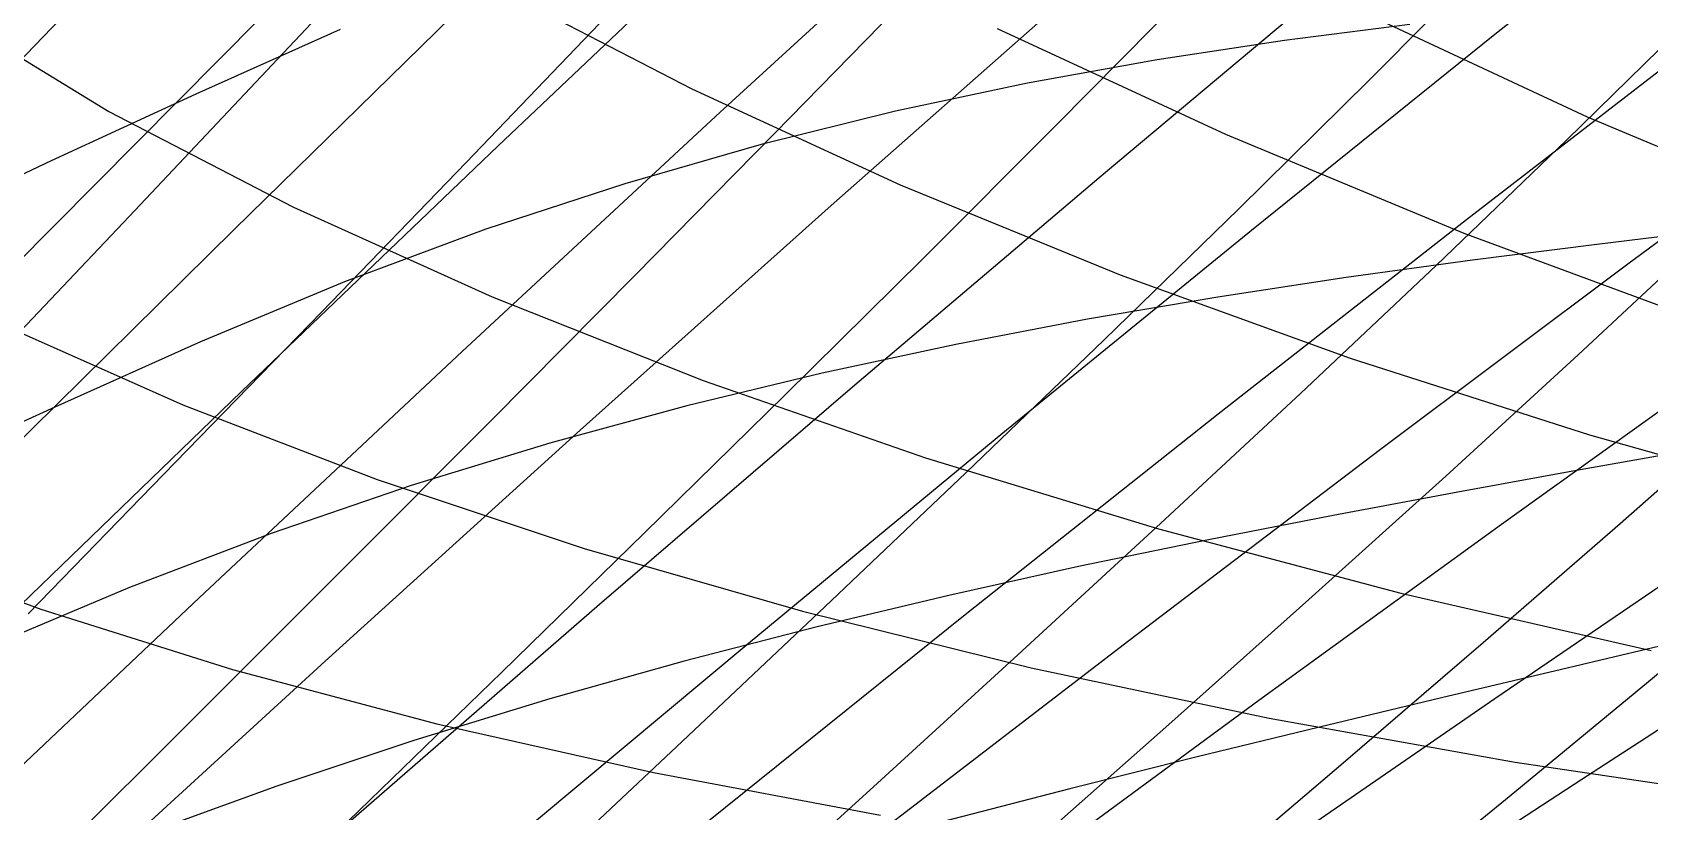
# Model space of a CAD drawing. Extents: x -607 to 1285, y -867 to 355.
# Drawn here: x 596.1 to 739.9, y -431.4 to -362 of the extents above; entities that cross this region are included whole.
import ezdxf

# ---------------------------------------------------------------- set-up
doc = ezdxf.new("R2010")
doc.units = 0
for name, color, linetype in [('0_6390', 7, 'CONTINUOUS'), ('0_6422', 7, 'CONTINUOUS'), ('0_6423', 7, 'CONTINUOUS'), ('0_6424', 7, 'CONTINUOUS'), ('0_6494', 7, 'CONTINUOUS'), ('0_6526', 7, 'CONTINUOUS'), ('0_6527', 7, 'CONTINUOUS'), ('0_6528', 7, 'CONTINUOUS'), ('0_6529', 7, 'CONTINUOUS'), ('0_6597', 7, 'CONTINUOUS'), ('0_6598', 7, 'CONTINUOUS'), ('0_6628', 7, 'CONTINUOUS'), ('0_6629', 7, 'CONTINUOUS'), ('0_6630', 7, 'CONTINUOUS'), ('0_6631', 7, 'CONTINUOUS'), ('0_6632', 7, 'CONTINUOUS'), ('0_6633', 7, 'CONTINUOUS'), ('0_6698', 7, 'CONTINUOUS'), ('0_6699', 7, 'CONTINUOUS'), ('0_6700', 7, 'CONTINUOUS'), ('0_6730', 7, 'CONTINUOUS'), ('0_6731', 7, 'CONTINUOUS'), ('0_6732', 7, 'CONTINUOUS'), ('0_6733', 7, 'CONTINUOUS'), ('0_6734', 7, 'CONTINUOUS'), ('0_6735', 7, 'CONTINUOUS'), ('0_6736', 7, 'CONTINUOUS'), ('0_6801', 7, 'CONTINUOUS'), ('0_6802', 7, 'CONTINUOUS'), ('0_6803', 7, 'CONTINUOUS'), ('0_6804', 7, 'CONTINUOUS'), ('0_6832', 7, 'CONTINUOUS'), ('0_6833', 7, 'CONTINUOUS'), ('0_6834', 7, 'CONTINUOUS'), ('0_6835', 7, 'CONTINUOUS'), ('0_6836', 7, 'CONTINUOUS'), ('0_6837', 7, 'CONTINUOUS'), ('0_6838', 7, 'CONTINUOUS'), ('0_6904', 7, 'CONTINUOUS'), ('0_6905', 7, 'CONTINUOUS'), ('0_6906', 7, 'CONTINUOUS'), ('0_6907', 7, 'CONTINUOUS'), ('0_6936', 7, 'CONTINUOUS'), ('0_6937', 7, 'CONTINUOUS'), ('0_6938', 7, 'CONTINUOUS'), ('0_6939', 7, 'CONTINUOUS'), ('0_6940', 7, 'CONTINUOUS'), ('0_6941', 7, 'CONTINUOUS'), ('0_6942', 7, 'CONTINUOUS'), ('0_7009', 7, 'CONTINUOUS'), ('0_7010', 7, 'CONTINUOUS'), ('0_7011', 7, 'CONTINUOUS'), ('0_7012', 7, 'CONTINUOUS'), ('0_7040', 7, 'CONTINUOUS'), ('0_7041', 7, 'CONTINUOUS'), ('0_7042', 7, 'CONTINUOUS'), ('0_7043', 7, 'CONTINUOUS'), ('0_7044', 7, 'CONTINUOUS'), ('0_7112', 7, 'CONTINUOUS'), ('0_7113', 7, 'CONTINUOUS'), ('0_7114', 7, 'CONTINUOUS'), ('0_7115', 7, 'CONTINUOUS'), ('0_7116', 7, 'CONTINUOUS'), ('0_7144', 7, 'CONTINUOUS'), ('0_7145', 7, 'CONTINUOUS'), ('0_7146', 7, 'CONTINUOUS'), ('0_7147', 7, 'CONTINUOUS'), ('0_7215', 7, 'CONTINUOUS'), ('0_7216', 7, 'CONTINUOUS'), ('0_7217', 7, 'CONTINUOUS'), ('0_7218', 7, 'CONTINUOUS'), ('0_7247', 7, 'CONTINUOUS'), ('0_7248', 7, 'CONTINUOUS'), ('0_7249', 7, 'CONTINUOUS'), ('0_7317', 7, 'CONTINUOUS'), ('0_7318', 7, 'CONTINUOUS'), ('0_7319', 7, 'CONTINUOUS'), ('0_7320', 7, 'CONTINUOUS'), ('0_7421', 7, 'CONTINUOUS'), ('0_7422', 7, 'CONTINUOUS'), ('0_7423', 7, 'CONTINUOUS'), ('0_7526', 7, 'CONTINUOUS'), ('0_7527', 7, 'CONTINUOUS'), ('0_7630', 7, 'CONTINUOUS'), ('0_7631', 7, 'CONTINUOUS'), ('0_8511', 7, 'CONTINUOUS'), ('0_8512', 7, 'CONTINUOUS'), ('0_8513', 7, 'CONTINUOUS'), ('0_8514', 7, 'CONTINUOUS'), ('0_8515', 7, 'CONTINUOUS'), ('0_8516', 7, 'CONTINUOUS'), ('0_8615', 7, 'CONTINUOUS'), ('0_8616', 7, 'CONTINUOUS'), ('0_8617', 7, 'CONTINUOUS'), ('0_8618', 7, 'CONTINUOUS'), ('0_8619', 7, 'CONTINUOUS'), ('0_8620', 7, 'CONTINUOUS'), ('0_8621', 7, 'CONTINUOUS'), ('0_8622', 7, 'CONTINUOUS'), ('0_8623', 7, 'CONTINUOUS'), ('0_8624', 7, 'CONTINUOUS'), ('0_8625', 7, 'CONTINUOUS'), ('0_8626', 7, 'CONTINUOUS'), ('0_8720', 7, 'CONTINUOUS'), ('0_8721', 7, 'CONTINUOUS'), ('0_8722', 7, 'CONTINUOUS'), ('0_8723', 7, 'CONTINUOUS'), ('0_8724', 7, 'CONTINUOUS'), ('0_8725', 7, 'CONTINUOUS'), ('0_8726', 7, 'CONTINUOUS'), ('0_8727', 7, 'CONTINUOUS'), ('0_8728', 7, 'CONTINUOUS'), ('0_8729', 7, 'CONTINUOUS'), ('0_8730', 7, 'CONTINUOUS'), ('0_8731', 7, 'CONTINUOUS'), ('0_8732', 7, 'CONTINUOUS'), ('0_8828', 7, 'CONTINUOUS'), ('0_8829', 7, 'CONTINUOUS'), ('0_8830', 7, 'CONTINUOUS'), ('0_8831', 7, 'CONTINUOUS'), ('0_8832', 7, 'CONTINUOUS'), ('0_8833', 7, 'CONTINUOUS'), ('0_8834', 7, 'CONTINUOUS'), ('0_8835', 7, 'CONTINUOUS'), ('0_8836', 7, 'CONTINUOUS'), ('0_8837', 7, 'CONTINUOUS'), ('0_8838', 7, 'CONTINUOUS'), ('0_8940', 7, 'CONTINUOUS'), ('0_8941', 7, 'CONTINUOUS'), ('0_8942', 7, 'CONTINUOUS'), ('0_9270', 7, 'CONTINUOUS'), ('0_9271', 7, 'CONTINUOUS'), ('0_9272', 7, 'CONTINUOUS'), ('0_9273', 7, 'CONTINUOUS'), ('0_9274', 7, 'CONTINUOUS'), ('0_9374', 7, 'CONTINUOUS'), ('0_9375', 7, 'CONTINUOUS'), ('0_9376', 7, 'CONTINUOUS'), ('0_9377', 7, 'CONTINUOUS'), ('0_9378', 7, 'CONTINUOUS'), ('0_9379', 7, 'CONTINUOUS'), ('0_9380', 7, 'CONTINUOUS'), ('0_9381', 7, 'CONTINUOUS'), ('0_9475', 7, 'CONTINUOUS'), ('0_9476', 7, 'CONTINUOUS'), ('0_9477', 7, 'CONTINUOUS'), ('0_9478', 7, 'CONTINUOUS'), ('0_9479', 7, 'CONTINUOUS'), ('0_9480', 7, 'CONTINUOUS'), ('0_9481', 7, 'CONTINUOUS'), ('0_9482', 7, 'CONTINUOUS'), ('0_9483', 7, 'CONTINUOUS'), ('0_9582', 7, 'CONTINUOUS'), ('0_9583', 7, 'CONTINUOUS'), ('0_9584', 7, 'CONTINUOUS'), ('0_9585', 7, 'CONTINUOUS'), ('0_9586', 7, 'CONTINUOUS'), ('0_9587', 7, 'CONTINUOUS'), ('0_9687', 7, 'CONTINUOUS'), ('0_9688', 7, 'CONTINUOUS'), ('0_9689', 7, 'CONTINUOUS'), ('0_9792', 7, 'CONTINUOUS'), ('0_9793', 7, 'CONTINUOUS')]:
    doc.layers.add(name, color=color, linetype=linetype)

msp = doc.modelspace()

# ---------------------------------------------------------------- linework, layer by layer
at = {"layer": '0_6390'}
msp.add_polyline3d([(583.4026, -376.5689, -2772.9485), (605.3481, -353.7642, -2746.3286)], dxfattribs=at)
at = {"layer": '0_6422'}
msp.add_polyline3d([(629.8612, -351.6871, -2399.0945), (617.3937, -364.9329, -2410.28)], dxfattribs=at)
at = {"layer": '0_6423'}
msp.add_polyline3d([(617.3937, -364.9329, -2410.28), (604.6531, -378.4148, -2422.4436)], dxfattribs=at)
at = {"layer": '0_6424'}
msp.add_polyline3d([(604.6531, -378.4148, -2422.4436), (591.7432, -392.0344, -2435.3286)], dxfattribs=at)
at = {"layer": '0_6494'}
msp.add_polyline3d([(594.3585, -382.9211, -2764.5017), (616.2996, -360.7809, -2737.412)], dxfattribs=at)
at = {"layer": '0_6526'}
msp.add_polyline3d([(647.173, -360.5582, -2405.8518), (634.6239, -373.6122, -2417.6357)], dxfattribs=at)
at = {"layer": '0_6527'}
msp.add_polyline3d([(634.6239, -373.6122, -2417.6357), (621.7855, -386.8954, -2430.3728)], dxfattribs=at)
at = {"layer": '0_6528'}
msp.add_polyline3d([(621.7855, -386.8954, -2430.3728), (608.7653, -400.3118, -2443.8105)], dxfattribs=at)
at = {"layer": '0_6529'}
msp.add_polyline3d([(608.7653, -400.3118, -2443.8105), (595.6713, -413.765, -2457.6963)], dxfattribs=at)
at = {"layer": '0_6597'}
msp.add_polyline3d([(591.4288, -401.8347, -2782.2363), (613.9929, -379.5765, -2755.3057)], dxfattribs=at)
at = {"layer": '0_6598'}
msp.add_polyline3d([(613.9929, -379.5765, -2755.3057), (636.1453, -357.8932, -2727.6382)], dxfattribs=at)
at = {"layer": '0_6628'}
msp.add_polyline3d([(674.187, -358.6284, -2404.0017), (662.0965, -371.0189, -2415.057)], dxfattribs=at)
at = {"layer": '0_6629'}
msp.add_polyline3d([(662.0965, -371.0189, -2415.057), (649.6256, -383.6873, -2427.2761)], dxfattribs=at)
at = {"layer": '0_6630'}
msp.add_polyline3d([(649.6256, -383.6873, -2427.2761), (636.8787, -396.547, -2440.413)], dxfattribs=at)
at = {"layer": '0_6631'}
msp.add_polyline3d([(636.8787, -396.547, -2440.413), (623.9603, -409.5117, -2454.2217)], dxfattribs=at)
at = {"layer": '0_6632'}
msp.add_polyline3d([(623.9603, -409.5117, -2454.2217), (610.9748, -422.495, -2468.455)], dxfattribs=at)
at = {"layer": '0_6633'}
msp.add_polyline3d([(610.9748, -422.495, -2468.455), (598.0269, -435.4106, -2482.8672)], dxfattribs=at)
at = {"layer": '0_6698'}
msp.add_polyline3d([(591.4307, -416.4074, -2798.5913), (614.6544, -393.9827, -2771.6858)], dxfattribs=at)
at = {"layer": '0_6699'}
msp.add_polyline3d([(614.6544, -393.9827, -2771.6858), (637.4796, -372.1351, -2744.1104)], dxfattribs=at)
at = {"layer": '0_6700'}
msp.add_polyline3d([(637.4796, -372.1351, -2744.1104), (659.811, -350.9623, -2715.9434)], dxfattribs=at)
at = {"layer": '0_6730'}
msp.add_polyline3d([(698.6548, -358.616, -2405.3928), (687.1735, -370.2575, -2415.429)], dxfattribs=at)
at = {"layer": '0_6731'}
msp.add_polyline3d([(687.1735, -370.2575, -2415.429), (675.2504, -382.1848, -2426.8064)], dxfattribs=at)
at = {"layer": '0_6732'}
msp.add_polyline3d([(675.2504, -382.1848, -2426.8064), (662.9827, -394.3247, -2439.2883)], dxfattribs=at)
at = {"layer": '0_6733'}
msp.add_polyline3d([(662.9827, -394.3247, -2439.2883), (650.4678, -406.6045, -2452.6384)], dxfattribs=at)
at = {"layer": '0_6734'}
msp.add_polyline3d([(650.4678, -406.6045, -2452.6384), (637.8032, -418.9508, -2466.6208)], dxfattribs=at)
at = {"layer": '0_6735'}
msp.add_polyline3d([(637.8032, -418.9508, -2466.6208), (625.0862, -431.2907, -2480.999)], dxfattribs=at)
at = {"layer": '0_6736'}
msp.add_polyline3d([(625.0862, -431.2907, -2480.999), (612.4141, -443.5512, -2495.5366)], dxfattribs=at)
at = {"layer": '0_6801'}
msp.add_polyline3d([(587.1655, -434.7711, -2815.3525), (610.8812, -412.3528, -2788.4844)], dxfattribs=at)
at = {"layer": '0_6802'}
msp.add_polyline3d([(610.8812, -412.3528, -2788.4844), (634.2726, -390.4495, -2760.957)], dxfattribs=at)
at = {"layer": '0_6803'}
msp.add_polyline3d([(634.2726, -390.4495, -2760.957), (657.243, -369.1584, -2732.8525)], dxfattribs=at)
at = {"layer": '0_6804'}
msp.add_polyline3d([(657.243, -369.1584, -2732.8525), (679.6954, -348.5765, -2704.2537)], dxfattribs=at)
at = {"layer": '0_6832'}
msp.add_polyline3d([(725.9314, -355.2498, -2403.8516), (714.9144, -366.3428, -2412.9922)], dxfattribs=at)
at = {"layer": '0_6833'}
msp.add_polyline3d([(714.9144, -366.3428, -2412.9922), (703.3708, -377.7456, -2423.654)], dxfattribs=at)
at = {"layer": '0_6834'}
msp.add_polyline3d([(703.3708, -377.7456, -2423.654), (691.3966, -389.3922, -2435.6074)], dxfattribs=at)
at = {"layer": '0_6835'}
msp.add_polyline3d([(691.3966, -389.3922, -2435.6074), (679.0875, -401.217, -2448.6223)], dxfattribs=at)
at = {"layer": '0_6836'}
msp.add_polyline3d([(679.0875, -401.217, -2448.6223), (666.5391, -413.1539, -2462.4688)], dxfattribs=at)
at = {"layer": '0_6837'}
msp.add_polyline3d([(666.5391, -413.1539, -2462.4688), (653.8474, -425.1373, -2476.917)], dxfattribs=at)
at = {"layer": '0_6838'}
msp.add_polyline3d([(653.8474, -425.1373, -2476.917), (641.108, -437.1012, -2491.7368)], dxfattribs=at)
at = {"layer": '0_6904'}
msp.add_polyline3d([(599.1942, -438.9343, -2805.82), (622.1049, -417.9657, -2779.3286)], dxfattribs=at)
at = {"layer": '0_6905'}
msp.add_polyline3d([(622.1049, -417.9657, -2779.3286), (644.7673, -397.4438, -2752.1973)], dxfattribs=at)
at = {"layer": '0_6906'}
msp.add_polyline3d([(644.7673, -397.4438, -2752.1973), (667.0953, -377.4539, -2724.498)], dxfattribs=at)
at = {"layer": '0_6907'}
msp.add_polyline3d([(667.0953, -377.4539, -2724.498), (689.0027, -358.0814, -2696.3037)], dxfattribs=at)
at = {"layer": '0_6936'}
msp.add_polyline3d([(743.5441, -360.8435, -2410.7341), (732.5053, -371.6513, -2420.5217)], dxfattribs=at)
at = {"layer": '0_6937'}
msp.add_polyline3d([(732.5053, -371.6513, -2420.5217), (720.9015, -382.7796, -2431.793)], dxfattribs=at)
at = {"layer": '0_6938'}
msp.add_polyline3d([(720.9015, -382.7796, -2431.793), (708.8337, -394.1617, -2444.3223)], dxfattribs=at)
at = {"layer": '0_6939'}
msp.add_polyline3d([(708.8337, -394.1617, -2444.3223), (696.4032, -405.7308, -2457.883)], dxfattribs=at)
at = {"layer": '0_6940'}
msp.add_polyline3d([(696.4032, -405.7308, -2457.883), (683.7112, -417.4202, -2472.2495)], dxfattribs=at)
at = {"layer": '0_6941'}
msp.add_polyline3d([(683.7112, -417.4202, -2472.2495), (670.8588, -429.1631, -2487.1956)], dxfattribs=at)
at = {"layer": '0_6942'}
msp.add_polyline3d([(670.8588, -429.1631, -2487.1956), (657.947, -440.8928, -2502.4954)], dxfattribs=at)
at = {"layer": '0_7009'}
msp.add_polyline3d([(623.4864, -432.9277, -2780.4219), (646.5106, -412.9189, -2752.0183)], dxfattribs=at)
at = {"layer": '0_7010'}
msp.add_polyline3d([(646.5106, -412.9189, -2752.0183), (669.2107, -393.4096, -2723.2114)], dxfattribs=at)
at = {"layer": '0_7011'}
msp.add_polyline3d([(669.2107, -393.4096, -2723.2114), (691.4956, -374.4841, -2694.0933)], dxfattribs=at)
at = {"layer": '0_7012'}
msp.add_polyline3d([(691.4956, -374.4841, -2694.0933), (713.2743, -356.2271, -2664.7568)], dxfattribs=at)
at = {"layer": '0_7040'}
msp.add_polyline3d([(744.8562, -380.2165, -2436.0227), (733.5567, -390.7348, -2447.3845)], dxfattribs=at)
at = {"layer": '0_7041'}
msp.add_polyline3d([(733.5567, -390.7348, -2447.3845), (721.7696, -401.5161, -2459.9412)], dxfattribs=at)
at = {"layer": '0_7042'}
msp.add_polyline3d([(721.7696, -401.5161, -2459.9412), (709.5989, -412.4937, -2473.4763)], dxfattribs=at)
at = {"layer": '0_7043'}
msp.add_polyline3d([(709.5989, -412.4937, -2473.4763), (697.149, -423.6006, -2487.7737)], dxfattribs=at)
at = {"layer": '0_7044'}
msp.add_polyline3d([(697.149, -423.6006, -2487.7737), (684.524, -434.7704, -2502.617)], dxfattribs=at)
at = {"layer": '0_7112'}
msp.add_polyline3d([(637.1264, -435.2632, -2773.5874), (659.8946, -416.2446, -2745.0664)], dxfattribs=at)
at = {"layer": '0_7113'}
msp.add_polyline3d([(659.8946, -416.2446, -2745.0664), (682.3765, -397.6814, -2716.1982)], dxfattribs=at)
at = {"layer": '0_7114'}
msp.add_polyline3d([(682.3765, -397.6814, -2716.1982), (704.4874, -379.6488, -2687.073)], dxfattribs=at)
at = {"layer": '0_7115'}
msp.add_polyline3d([(704.4874, -379.6488, -2687.073), (726.1432, -362.2221, -2657.7805)], dxfattribs=at)
at = {"layer": '0_7116'}
msp.add_polyline3d([(726.1432, -362.2221, -2657.7805), (746.3378, -346.2526, -2629.5444)], dxfattribs=at)
at = {"layer": '0_7144'}
msp.add_polyline3d([(749.0599, -395.3816, -2458.1663), (737.2802, -405.7703, -2471.1284)], dxfattribs=at)
at = {"layer": '0_7145'}
msp.add_polyline3d([(737.2802, -405.7703, -2471.1284), (725.1094, -416.3484, -2485.0286)], dxfattribs=at)
at = {"layer": '0_7146'}
msp.add_polyline3d([(725.1094, -416.3484, -2485.0286), (712.6534, -427.0514, -2499.657)], dxfattribs=at)
at = {"layer": '0_7147'}
msp.add_polyline3d([(712.6534, -427.0514, -2499.657), (700.0175, -437.8151, -2514.8032)], dxfattribs=at)
at = {"layer": '0_7215'}
msp.add_polyline3d([(656.206, -432.1698, -2763.2207), (679.0297, -413.8339, -2734.41)], dxfattribs=at)
at = {"layer": '0_7216'}
msp.add_polyline3d([(679.0297, -413.8339, -2734.41), (701.5309, -395.9791, -2705.3564)], dxfattribs=at)
at = {"layer": '0_7217'}
msp.add_polyline3d([(701.5309, -395.9791, -2705.3564), (723.6206, -378.683, -2676.1553)], dxfattribs=at)
at = {"layer": '0_7218'}
msp.add_polyline3d([(723.6206, -378.683, -2676.1553), (745.2093, -362.0235, -2646.9016)], dxfattribs=at)
at = {"layer": '0_7247'}
msp.add_polyline3d([(751.9457, -409.7006, -2483.0825), (739.8102, -419.8254, -2497.3022)], dxfattribs=at)
at = {"layer": '0_7248'}
msp.add_polyline3d([(739.8102, -419.8254, -2497.3022), (727.4003, -430.0562, -2512.2039)], dxfattribs=at)
at = {"layer": '0_7249'}
msp.add_polyline3d([(727.4003, -430.0562, -2512.2039), (714.8188, -440.3342, -2527.587)], dxfattribs=at)
at = {"layer": '0_7317'}
msp.add_polyline3d([(670.8514, -433.6175, -2755.9548), (693.5646, -416.1425, -2726.9905)], dxfattribs=at)
at = {"layer": '0_7318'}
msp.add_polyline3d([(693.5646, -416.1425, -2726.9905), (715.9615, -399.1261, -2697.8608)], dxfattribs=at)
at = {"layer": '0_7319'}
msp.add_polyline3d([(715.9615, -399.1261, -2697.8608), (737.9531, -382.643, -2668.6626)], dxfattribs=at)
at = {"layer": '0_7320'}
msp.add_polyline3d([(737.9531, -382.643, -2668.6626), (759.4504, -366.768, -2639.4932)], dxfattribs=at)
at = {"layer": '0_7421'}
msp.add_polyline3d([(683.365, -437.48, -2749.6206), (705.1466, -421.4564, -2721.6375)], dxfattribs=at)
at = {"layer": '0_7422'}
msp.add_polyline3d([(705.1466, -421.4564, -2721.6375), (726.7134, -405.7939, -2693.4429)], dxfattribs=at)
at = {"layer": '0_7423'}
msp.add_polyline3d([(726.7134, -405.7939, -2693.4429), (747.9888, -390.5555, -2665.118)], dxfattribs=at)
at = {"layer": '0_7526'}
msp.add_polyline3d([(704.4868, -436.2064, -2730.423), (726.1233, -421.296, -2701.8594)], dxfattribs=at)
at = {"layer": '0_7527'}
msp.add_polyline3d([(726.1233, -421.296, -2701.8594), (747.5467, -406.709, -2673.1892)], dxfattribs=at)
at = {"layer": '0_7630'}
msp.add_polyline3d([(711.93, -442.7917, -2733.1816), (733.8597, -428.4699, -2704.0571)], dxfattribs=at)
at = {"layer": '0_7631'}
msp.add_polyline3d([(733.8597, -428.4699, -2704.0571), (755.5859, -414.4255, -2674.9106)], dxfattribs=at)
at = {"layer": '0_8511'}
msp.add_polyline3d([(742.564, -416.2347, -2892.38), (732.0734, -418.7269, -2907.355)], dxfattribs=at)
at = {"layer": '0_8512'}
msp.add_polyline3d([(732.0734, -418.7269, -2907.355), (721.402, -421.2533, -2922.5977)], dxfattribs=at)
at = {"layer": '0_8513'}
msp.add_polyline3d([(721.402, -421.2533, -2922.5977), (710.5529, -423.8425, -2938.0718)], dxfattribs=at)
at = {"layer": '0_8514'}
msp.add_polyline3d([(710.5529, -423.8425, -2938.0718), (699.5292, -426.5236, -2953.7412)], dxfattribs=at)
at = {"layer": '0_8515'}
msp.add_polyline3d([(699.5292, -426.5236, -2953.7412), (688.334, -429.3253, -2969.5698)], dxfattribs=at)
at = {"layer": '0_8516'}
msp.add_polyline3d([(688.334, -429.3253, -2969.5698), (676.9705, -432.2764, -2985.5215)], dxfattribs=at)
at = {"layer": '0_8615'}
msp.add_polyline3d([(744.4711, -399.0487, -2917.1018), (733.7384, -400.9684, -2932.5435)], dxfattribs=at)
at = {"layer": '0_8616'}
msp.add_polyline3d([(733.7384, -400.9684, -2932.5435), (722.8293, -402.9452, -2948.2131)], dxfattribs=at)
at = {"layer": '0_8617'}
msp.add_polyline3d([(722.8293, -402.9452, -2948.2131), (711.7505, -405.0143, -2964.0647)], dxfattribs=at)
at = {"layer": '0_8618'}
msp.add_polyline3d([(711.7505, -405.0143, -2964.0647), (700.5084, -407.2106, -2980.0527)], dxfattribs=at)
at = {"layer": '0_8619'}
msp.add_polyline3d([(700.5084, -407.2106, -2980.0527), (689.1096, -409.5693, -2996.1309)], dxfattribs=at)
at = {"layer": '0_8620'}
msp.add_polyline3d([(689.1096, -409.5693, -2996.1309), (677.5604, -412.1256, -3012.2537)], dxfattribs=at)
at = {"layer": '0_8621'}
msp.add_polyline3d([(677.5604, -412.1256, -3012.2537), (665.8674, -414.9146, -3028.375)], dxfattribs=at)
at = {"layer": '0_8622'}
msp.add_polyline3d([(665.8674, -414.9146, -3028.375), (654.0373, -417.9712, -3044.4495)], dxfattribs=at)
at = {"layer": '0_8623'}
msp.add_polyline3d([(654.0373, -417.9712, -3044.4495), (642.0764, -421.3307, -3060.4307)], dxfattribs=at)
at = {"layer": '0_8624'}
msp.add_polyline3d([(642.0764, -421.3307, -3060.4307), (629.9912, -425.0279, -3076.2732)], dxfattribs=at)
at = {"layer": '0_8625'}
msp.add_polyline3d([(629.9912, -425.0279, -3076.2732), (617.7883, -429.0983, -3091.9312)], dxfattribs=at)
at = {"layer": '0_8626'}
msp.add_polyline3d([(617.7883, -429.0983, -3091.9312), (605.4742, -433.5765, -3107.3584)], dxfattribs=at)
at = {"layer": '0_8720'}
msp.add_polyline3d([(746.1213, -379.5951, -2941.306), (735.22, -380.9075, -2957.0742)], dxfattribs=at)
at = {"layer": '0_8721'}
msp.add_polyline3d([(735.22, -380.9075, -2957.0742), (724.1446, -382.3165, -2973.0227)], dxfattribs=at)
at = {"layer": '0_8722'}
msp.add_polyline3d([(724.1446, -382.3165, -2973.0227), (712.8992, -383.8663, -2989.104)], dxfattribs=at)
at = {"layer": '0_8723'}
msp.add_polyline3d([(712.8992, -383.8663, -2989.104), (701.4876, -385.6007, -3005.27)], dxfattribs=at)
at = {"layer": '0_8724'}
msp.add_polyline3d([(701.4876, -385.6007, -3005.27), (689.9136, -387.5642, -3021.473)], dxfattribs=at)
at = {"layer": '0_8725'}
msp.add_polyline3d([(689.9136, -387.5642, -3021.473), (678.1814, -389.8005, -3037.665)], dxfattribs=at)
at = {"layer": '0_8726'}
msp.add_polyline3d([(678.1814, -389.8005, -3037.665), (666.2948, -392.3542, -3053.7983)], dxfattribs=at)
at = {"layer": '0_8727'}
msp.add_polyline3d([(666.2948, -392.3542, -3053.7983), (654.2577, -395.269, -3069.8254)], dxfattribs=at)
at = {"layer": '0_8728'}
msp.add_polyline3d([(654.2577, -395.269, -3069.8254), (642.0741, -398.5895, -3085.6982)], dxfattribs=at)
at = {"layer": '0_8729'}
msp.add_polyline3d([(642.0741, -398.5895, -3085.6982), (629.7479, -402.3592, -3101.3691)], dxfattribs=at)
at = {"layer": '0_8730'}
msp.add_polyline3d([(629.7479, -402.3592, -3101.3691), (617.283, -406.6227, -3116.7905)], dxfattribs=at)
at = {"layer": '0_8731'}
msp.add_polyline3d([(617.283, -406.6227, -3116.7905), (604.6834, -411.4239, -3131.914)], dxfattribs=at)
at = {"layer": '0_8732'}
msp.add_polyline3d([(604.6834, -411.4239, -3131.914), (591.9529, -416.8071, -3146.6921)], dxfattribs=at)
at = {"layer": '0_8828'}
msp.add_polyline3d([(718.5864, -361.3466, -3005.35), (707.44, -362.7618, -3020.8818)], dxfattribs=at)
at = {"layer": '0_8829'}
msp.add_polyline3d([(707.44, -362.7618, -3020.8818), (696.1005, -364.486, -3036.431)], dxfattribs=at)
at = {"layer": '0_8830'}
msp.add_polyline3d([(696.1005, -364.486, -3036.431), (684.5644, -366.571, -3051.9558)], dxfattribs=at)
at = {"layer": '0_8831'}
msp.add_polyline3d([(684.5644, -366.571, -3051.9558), (672.8281, -369.0693, -3067.4163)], dxfattribs=at)
at = {"layer": '0_8832'}
msp.add_polyline3d([(672.8281, -369.0693, -3067.4163), (660.8879, -372.033, -3082.771)], dxfattribs=at)
at = {"layer": '0_8833'}
msp.add_polyline3d([(660.8879, -372.033, -3082.771), (648.7404, -375.514, -3097.9795)], dxfattribs=at)
at = {"layer": '0_8834'}
msp.add_polyline3d([(648.7404, -375.514, -3097.9795), (636.382, -379.5647, -3113.0007)], dxfattribs=at)
at = {"layer": '0_8835'}
msp.add_polyline3d([(636.382, -379.5647, -3113.0007), (623.8088, -384.2374, -3127.794)], dxfattribs=at)
at = {"layer": '0_8836'}
msp.add_polyline3d([(623.8088, -384.2374, -3127.794), (611.0175, -389.5842, -3142.3184)], dxfattribs=at)
at = {"layer": '0_8837'}
msp.add_polyline3d([(611.0175, -389.5842, -3142.3184), (598.0442, -395.3751, -3156.723)], dxfattribs=at)
at = {"layer": '0_8838'}
msp.add_polyline3d([(598.0442, -395.3751, -3156.723), (585.0319, -401.3181, -3171.0515)], dxfattribs=at)
at = {"layer": '0_8940'}
msp.add_polyline3d([(623.4373, -361.8004, -3146.7065), (610.5972, -367.5542, -3160.6118)], dxfattribs=at)
at = {"layer": '0_8941'}
msp.add_polyline3d([(610.5972, -367.5542, -3160.6118), (597.7103, -373.4714, -3174.449)], dxfattribs=at)
at = {"layer": '0_8942'}
msp.add_polyline3d([(597.7103, -373.4714, -3174.449), (584.9346, -379.516, -3188.0186)], dxfattribs=at)
at = {"layer": '0_9270'}
msp.add_polyline3d([(580.9947, -407.5064, -3165.6428), (596.7952, -413.3596, -3140.6973)], dxfattribs=at)
at = {"layer": '0_9271'}
msp.add_polyline3d([(596.7952, -413.3596, -3140.6973), (613.8442, -418.7113, -3114.4417)], dxfattribs=at)
at = {"layer": '0_9272'}
msp.add_polyline3d([(613.8442, -418.7113, -3114.4417), (632.0417, -423.5542, -3087.0137)], dxfattribs=at)
at = {"layer": '0_9273'}
msp.add_polyline3d([(632.0417, -423.5542, -3087.0137), (651.2876, -427.8812, -3058.5505)], dxfattribs=at)
at = {"layer": '0_9274'}
msp.add_polyline3d([(651.2876, -427.8812, -3058.5505), (671.4816, -431.6853, -3029.1902)], dxfattribs=at)
at = {"layer": '0_9374'}
msp.add_polyline3d([(593.366, -388.0294, -3160.2542), (609.4399, -395.1813, -3134.9834)], dxfattribs=at)
at = {"layer": '0_9375'}
msp.add_polyline3d([(609.4399, -395.1813, -3134.9834), (626.7256, -401.8229, -3108.481)], dxfattribs=at)
at = {"layer": '0_9376'}
msp.add_polyline3d([(626.7256, -401.8229, -3108.481), (645.1262, -407.9432, -3080.879)], dxfattribs=at)
at = {"layer": '0_9377'}
msp.add_polyline3d([(645.1262, -407.9432, -3080.879), (664.5452, -413.5301, -3052.309)], dxfattribs=at)
at = {"layer": '0_9378'}
msp.add_polyline3d([(664.5452, -413.5301, -3052.309), (684.8859, -418.5723, -3022.903)], dxfattribs=at)
at = {"layer": '0_9379'}
msp.add_polyline3d([(684.8859, -418.5723, -3022.903), (706.0516, -423.0581, -2992.793)], dxfattribs=at)
at = {"layer": '0_9380'}
msp.add_polyline3d([(706.0516, -423.0581, -2992.793), (727.9456, -426.9758, -2962.1104)], dxfattribs=at)
at = {"layer": '0_9381'}
msp.add_polyline3d([(727.9456, -426.9758, -2962.1104), (750.4711, -430.314, -2930.9873)], dxfattribs=at)
at = {"layer": '0_9475'}
msp.add_polyline3d([(588.5232, -360.3375, -3180.4194), (602.8464, -369.0977, -3157.2493)], dxfattribs=at)
at = {"layer": '0_9476'}
msp.add_polyline3d([(602.8464, -369.0977, -3157.2493), (602.8464, -369.0978, -3157.2493)], dxfattribs=at)
at = {"layer": '0_9477'}
msp.add_polyline3d([(602.8464, -369.0978, -3157.2493), (619.283, -377.603, -3131.5886)], dxfattribs=at)
at = {"layer": '0_9478'}
msp.add_polyline3d([(619.283, -377.603, -3131.5886), (636.9365, -385.5815, -3104.722)], dxfattribs=at)
at = {"layer": '0_9479'}
msp.add_polyline3d([(636.9365, -385.5815, -3104.722), (655.7093, -393.0177, -3076.7808)], dxfattribs=at)
at = {"layer": '0_9480'}
msp.add_polyline3d([(655.7093, -393.0177, -3076.7808), (675.5031, -399.8958, -3047.8977)], dxfattribs=at)
at = {"layer": '0_9481'}
msp.add_polyline3d([(675.5031, -399.8958, -3047.8977), (696.2198, -406.2002, -3018.2043)], dxfattribs=at)
at = {"layer": '0_9482'}
msp.add_polyline3d([(696.2198, -406.2002, -3018.2043), (717.7613, -411.9152, -2987.833)], dxfattribs=at)
at = {"layer": '0_9483'}
msp.add_polyline3d([(717.7613, -411.9152, -2987.833), (740.0297, -417.0253, -2956.9155)], dxfattribs=at)
at = {"layer": '0_9582'}
msp.add_polyline3d([(637.241, -358.0168, -3118.5112), (654.6964, -367.0829, -3092.192)], dxfattribs=at)
at = {"layer": '0_9583'}
msp.add_polyline3d([(654.6964, -367.0829, -3092.192), (673.2523, -375.6195, -3064.83)], dxfattribs=at)
at = {"layer": '0_9584'}
msp.add_polyline3d([(673.2523, -375.6195, -3064.83), (692.8116, -383.605, -3036.5552)], dxfattribs=at)
at = {"layer": '0_9585'}
msp.add_polyline3d([(692.8116, -383.605, -3036.5552), (713.2773, -391.0184, -3007.4978)], dxfattribs=at)
at = {"layer": '0_9586'}
msp.add_polyline3d([(713.2773, -391.0184, -3007.4978), (734.5521, -397.8383, -2977.788)], dxfattribs=at)
at = {"layer": '0_9587'}
msp.add_polyline3d([(734.5521, -397.8383, -2977.788), (756.5392, -404.0431, -2947.5557)], dxfattribs=at)
at = {"layer": '0_9687'}
msp.add_polyline3d([(681.8789, -361.7047, -3061.1492), (702.1714, -371.1189, -3032.1895)], dxfattribs=at)
at = {"layer": '0_9688'}
msp.add_polyline3d([(702.1714, -371.1189, -3032.1895), (723.39, -379.9175, -3002.453)], dxfattribs=at)
at = {"layer": '0_9689'}
msp.add_polyline3d([(723.39, -379.9175, -3002.453), (745.4307, -388.0759, -2972.076)], dxfattribs=at)
at = {"layer": '0_9792'}
msp.add_polyline3d([(712.2762, -359.2874, -3025.9937), (734.3413, -369.5668, -2995.524)], dxfattribs=at)
at = {"layer": '0_9793'}
msp.add_polyline3d([(734.3413, -369.5668, -2995.524), (757.2122, -379.1317, -2964.4695)], dxfattribs=at)

doc.saveas('drawing.dxf')
